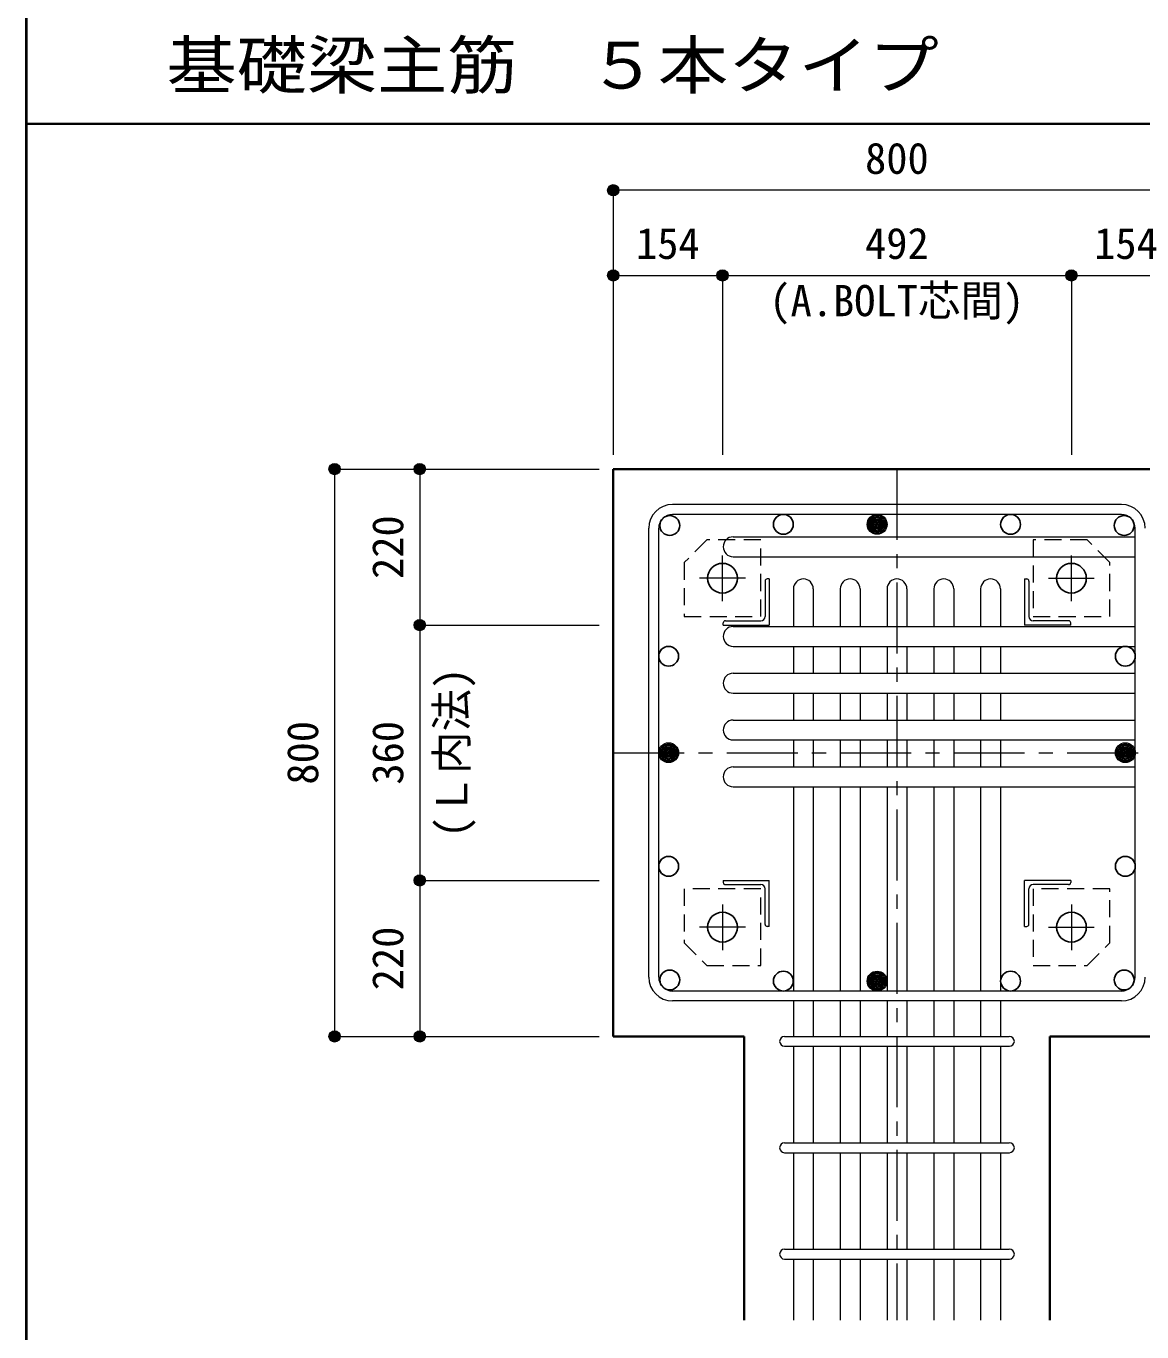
# Model space of a CAD drawing. Units: millimetres at full size, sheet at 1:20. Extents: x -3982 to 3969, y -2797 to 2801.
# Drawn here: x -3982 to -2409, y -1851 to -10 of the extents above; entities that cross this region are included whole.
import ezdxf
from ezdxf.enums import TextEntityAlignment as Align

# ---------------------------------------------------------------- set-up
doc = ezdxf.new("R2010")
doc.units = ezdxf.units.MM
doc.header["$LTSCALE"] = 20
doc.header["$PDMODE"] = 32
doc.header["$PDSIZE"] = 12
doc.linetypes.add('CHAIN1', pattern=[8, 5, -1, 1, -1])
doc.linetypes.add('DASHED1', pattern=[1.8, 1.2, -0.6])
for name, color, linetype, lineweight in [('6-1_躯体線', 2, 'Continuous', 35), ('6-2_A.Bolt_', 4, 'Continuous', 9), ('6-3_柱型主筋', 4, 'Continuous', 9), ('6-4_フープ', 7, 'Continuous', 18), ('6-5_梁主筋', 7, 'Continuous', 18), ('6-6_S.T.P.', 7, 'Continuous', 18), ('6-7_文字', 7, 'Continuous', 18), ('6-9', 4, 'DASHED1', 9), ('6-D_寸法', 4, 'Continuous', 9), ('F-0_枠', 6, 'Continuous', 40)]:
    doc.layers.add(name, color=color, linetype=linetype, lineweight=lineweight)
doc.styles.add('ＭＳ ゴシック', font='')
doc.styles.get('ＭＳ ゴシック').set_extended_font_data('MS Gothic')

msp = doc.modelspace()

# ---------------------------------------------------------------- linework, layer by layer
at = {"layer": '6-1_躯体線'}
for p, q in [((-3153.87, -1434.67), (-3153.87, -634.67)), ((-1953.87, -634.67), (-3153.87, -634.67)), ((-2969.37, -1434.67), (-3153.87, -1434.67)), ((-2969.37, -1834.67), (-2969.37, -1434.67)), ((-2538.37, -1834.67), (-2538.37, -1434.67)), ((-2353.87, -1434.67), (-2538.37, -1434.67))]:
    msp.add_line(p, q, dxfattribs=at)
at = {"layer": '6-2_A.Bolt_', "linetype": 'CHAIN1'}
for p, q in [((-2999.87, -820.87), (-2999.87, -756.37)), ((-2507.87, -820.87), (-2507.87, -756.37)), ((-2967.67, -788.67), (-3032.17, -788.67)), ((-2540.07, -788.67), (-2475.57, -788.67)), ((-2999.87, -1248.47), (-2999.87, -1312.97)), ((-2507.87, -1248.47), (-2507.87, -1312.97)), ((-2967.67, -1280.67), (-3032.17, -1280.67)), ((-2540.07, -1280.67), (-2475.57, -1280.67))]:
    msp.add_line(p, q, dxfattribs=at)
at = {"layer": '6-2_A.Bolt_'}
for p, q in [((-2933.87, -789.67), (-2936.87, -789.67)), ((-2933.87, -789.67), (-2933.87, -854.67)), ((-2573.87, -789.67), (-2573.87, -854.67)), ((-2573.87, -789.67), (-2570.87, -789.67)), ((-2939.87, -792.67), (-2939.87, -842.67)), ((-2567.87, -792.67), (-2567.87, -842.67)), ((-2998.87, -854.67), (-2998.87, -851.67)), ((-2998.87, -854.67), (-2933.87, -854.67)), ((-2995.87, -848.67), (-2945.87, -848.67)), ((-2508.87, -854.67), (-2573.87, -854.67)), ((-2511.87, -848.67), (-2561.87, -848.67)), ((-2508.87, -854.67), (-2508.87, -851.67)), ((-2998.87, -1214.67), (-2933.87, -1214.67)), ((-2998.87, -1214.67), (-2998.87, -1217.67)), ((-2933.87, -1279.67), (-2933.87, -1214.67)), ((-2508.87, -1214.67), (-2573.87, -1214.67)), ((-2573.87, -1279.67), (-2573.87, -1214.67)), ((-2508.87, -1214.67), (-2508.87, -1217.67)), ((-2995.87, -1220.67), (-2945.87, -1220.67)), ((-2939.87, -1276.67), (-2939.87, -1226.67)), ((-2567.87, -1276.67), (-2567.87, -1226.67)), ((-2511.87, -1220.67), (-2561.87, -1220.67)), ((-2933.87, -1279.67), (-2936.87, -1279.67)), ((-2573.87, -1279.67), (-2570.87, -1279.67))]:
    msp.add_line(p, q, dxfattribs=at)
at = {"layer": '6-2_A.Bolt_', "color": 3, "lineweight": 25}
for centre in [(-2999.87, -788.67), (-2507.87, -788.67), (-2999.87, -1280.67), (-2507.87, -1280.67)]:
    msp.add_circle(centre, 21, dxfattribs=at)
at = {"layer": '6-2_A.Bolt_'}
for centre, radius, start, end in [((-2936.87, -792.67), 3, 90, 180), ((-2570.87, -792.67), 3, 0, 90), ((-2945.87, -842.67), 6, 270, 0), ((-2561.87, -842.67), 6, 180, 270), ((-2995.87, -851.67), 3, 90, 180), ((-2511.87, -851.67), 3, 0, 90), ((-2995.87, -1217.67), 3, 180, 270), ((-2945.87, -1226.67), 6, 0, 90), ((-2561.87, -1226.67), 6, 90, 180), ((-2511.87, -1217.67), 3, 270, 0), ((-2936.87, -1276.67), 3, 180, 270), ((-2570.87, -1276.67), 3, 270, 0)]:
    msp.add_arc(centre, radius, start, end, dxfattribs=at)
at = {"layer": '6-3_柱型主筋', "color": 3, "lineweight": 25}
for centre in [(-2914.06, -712.67), (-2593.67, -712.67), (-3074.26, -714.28), (-2433.48, -714.28), (-3075.87, -898.67), (-2431.87, -898.67), (-3075.87, -1194.87), (-2431.87, -1194.87), (-3074.26, -1355.06), (-2914.06, -1356.67), (-2593.67, -1356.67), (-2433.48, -1355.06)]:
    msp.add_circle(centre, 14, dxfattribs=at)
at = {"layer": '6-3_柱型主筋'}
for centre, radius in [((-2781.87, -712.67), 14), ((-2781.87, -712.67), 12.5), ((-2781.87, -712.67), 11), ((-2781.87, -712.67), 9.5), ((-2781.87, -712.67), 8), ((-2781.87, -712.67), 6.5), ((-2781.87, -712.67), 5), ((-2781.87, -712.67), 3.5), ((-2781.87, -712.67), 2), ((-2781.87, -712.67), 0.5), ((-3075.87, -1034.67), 14), ((-3075.87, -1034.67), 12.5), ((-3075.87, -1034.67), 11), ((-3075.87, -1034.67), 9.5), ((-3075.87, -1034.67), 8), ((-3075.87, -1034.67), 6.5), ((-3075.87, -1034.67), 5), ((-2431.87, -1034.67), 14), ((-2431.87, -1034.67), 12.5), ((-2431.87, -1034.67), 11), ((-2431.87, -1034.67), 9.5), ((-2431.87, -1034.67), 8), ((-2431.87, -1034.67), 6.5), ((-2431.87, -1034.67), 5), ((-3075.87, -1034.67), 3.5), ((-3075.87, -1034.67), 2), ((-3075.87, -1034.67), 0.5), ((-2431.87, -1034.67), 3.5), ((-2431.87, -1034.67), 2), ((-2431.87, -1034.67), 0.5), ((-2781.87, -1356.67), 14), ((-2781.87, -1356.67), 12.5), ((-2781.87, -1356.67), 11), ((-2781.87, -1356.67), 9.5), ((-2781.87, -1356.67), 8), ((-2781.87, -1356.67), 6.5), ((-2781.87, -1356.67), 5), ((-2781.87, -1356.67), 3.5), ((-2781.87, -1356.67), 2), ((-2781.87, -1356.67), 0.5)]:
    msp.add_circle(centre, radius, dxfattribs=at)
at = {"layer": '6-4_フープ'}
for p, q in [((-2437.37, -684.67), (-3070.37, -684.67)), ((-2437.37, -698.67), (-3070.37, -698.67)), ((-3103.87, -1351.17), (-3103.87, -718.17)), ((-3089.87, -1351.17), (-3089.87, -718.17)), ((-2417.87, -1351.17), (-2417.87, -718.17)), ((-2437.37, -1370.67), (-3070.37, -1370.67)), ((-2437.37, -1384.67), (-3070.37, -1384.67))]:
    msp.add_line(p, q, dxfattribs=at)
for centre, radius, start, end in [((-3070.37, -718.17), 33.5, 90, 180), ((-3070.37, -718.17), 19.5, 90, 180), ((-2437.37, -718.17), 33.5, 0, 90), ((-2437.37, -718.17), 19.5, 0, 90), ((-3070.37, -1351.17), 33.5, 180, 270), ((-3070.37, -1351.17), 19.5, 180, 270), ((-2437.37, -1351.17), 33.5, 270, 0), ((-2437.37, -1351.17), 19.5, 270, 0)]:
    msp.add_arc(centre, radius, start, end, dxfattribs=at)
at = {"layer": '6-5_梁主筋'}
for p, q in [((-2984.87, -730.28), (-2417.87, -730.28)), ((-2984.87, -758.28), (-2417.87, -758.28)), ((-2899.87, -803.67), (-2899.87, -856.67)), ((-2871.87, -803.67), (-2871.87, -856.67)), ((-2833.87, -803.67), (-2833.87, -856.67)), ((-2805.87, -803.67), (-2805.87, -856.67)), ((-2767.87, -803.67), (-2767.87, -856.67)), ((-2739.87, -803.67), (-2739.87, -856.67)), ((-2701.87, -803.67), (-2701.87, -856.67)), ((-2673.87, -803.67), (-2673.87, -856.67)), ((-2635.87, -803.67), (-2635.87, -856.67)), ((-2607.87, -803.67), (-2607.87, -856.67)), ((-2984.87, -856.67), (-2417.87, -856.67)), ((-2984.87, -884.67), (-2417.87, -884.67)), ((-2899.87, -884.67), (-2899.87, -922.67)), ((-2871.87, -884.67), (-2871.87, -922.67)), ((-2833.87, -884.67), (-2833.87, -922.67)), ((-2805.87, -884.67), (-2805.87, -922.67)), ((-2767.87, -884.67), (-2767.87, -922.67)), ((-2739.87, -884.67), (-2739.87, -922.67)), ((-2701.87, -884.67), (-2701.87, -922.67)), ((-2673.87, -884.67), (-2673.87, -922.67)), ((-2635.87, -884.67), (-2635.87, -922.67)), ((-2607.87, -884.67), (-2607.87, -922.67)), ((-2984.87, -922.67), (-2417.87, -922.67)), ((-2984.87, -950.67), (-2417.87, -950.67)), ((-2899.87, -950.67), (-2899.87, -988.67)), ((-2871.87, -950.67), (-2871.87, -988.67)), ((-2833.87, -950.67), (-2833.87, -988.67)), ((-2805.87, -950.67), (-2805.87, -988.67)), ((-2767.87, -950.67), (-2767.87, -988.67)), ((-2739.87, -950.67), (-2739.87, -988.67)), ((-2701.87, -950.67), (-2701.87, -988.67)), ((-2673.87, -950.67), (-2673.87, -988.67)), ((-2635.87, -950.67), (-2635.87, -988.67)), ((-2607.87, -950.67), (-2607.87, -988.67)), ((-2984.87, -988.67), (-2417.87, -988.67)), ((-2984.87, -1016.67), (-2417.87, -1016.67)), ((-2899.87, -1016.67), (-2899.87, -1054.67)), ((-2871.87, -1016.67), (-2871.87, -1054.67)), ((-2833.87, -1016.67), (-2833.87, -1054.67)), ((-2805.87, -1016.67), (-2805.87, -1054.67)), ((-2767.87, -1016.67), (-2767.87, -1054.67)), ((-2739.87, -1016.67), (-2739.87, -1054.67)), ((-2701.87, -1016.67), (-2701.87, -1054.67)), ((-2673.87, -1016.67), (-2673.87, -1054.67)), ((-2635.87, -1016.67), (-2635.87, -1054.67)), ((-2607.87, -1016.67), (-2607.87, -1054.67)), ((-2984.87, -1054.67), (-2417.87, -1054.67)), ((-2984.87, -1082.67), (-2417.87, -1082.67)), ((-2899.87, -1082.67), (-2899.87, -1370.67)), ((-2871.87, -1082.67), (-2871.87, -1370.67)), ((-2833.87, -1082.67), (-2833.87, -1370.67)), ((-2805.87, -1082.67), (-2805.87, -1370.67)), ((-2767.87, -1082.67), (-2767.87, -1370.67)), ((-2739.87, -1082.67), (-2739.87, -1370.67)), ((-2701.87, -1082.67), (-2701.87, -1370.67)), ((-2673.87, -1082.67), (-2673.87, -1370.67)), ((-2635.87, -1082.67), (-2635.87, -1370.67)), ((-2607.87, -1082.67), (-2607.87, -1370.67)), ((-2899.87, -1384.67), (-2899.87, -1434.67)), ((-2871.87, -1384.67), (-2871.87, -1434.67)), ((-2833.87, -1384.67), (-2833.87, -1434.67)), ((-2805.87, -1384.67), (-2805.87, -1434.67)), ((-2767.87, -1384.67), (-2767.87, -1434.67)), ((-2739.87, -1384.67), (-2739.87, -1434.67)), ((-2701.87, -1384.67), (-2701.87, -1434.67)), ((-2673.87, -1384.67), (-2673.87, -1434.67)), ((-2635.87, -1384.67), (-2635.87, -1434.67)), ((-2607.87, -1384.67), (-2607.87, -1434.67)), ((-2899.87, -1448.67), (-2899.87, -1584.67)), ((-2871.87, -1448.67), (-2871.87, -1584.67)), ((-2833.87, -1448.67), (-2833.87, -1584.67)), ((-2805.87, -1448.67), (-2805.87, -1584.67)), ((-2767.87, -1448.67), (-2767.87, -1584.67)), ((-2739.87, -1448.67), (-2739.87, -1584.67)), ((-2701.87, -1448.67), (-2701.87, -1584.67)), ((-2673.87, -1448.67), (-2673.87, -1584.67)), ((-2635.87, -1448.67), (-2635.87, -1584.67)), ((-2607.87, -1448.67), (-2607.87, -1584.67)), ((-2899.87, -1598.67), (-2899.87, -1734.67)), ((-2871.87, -1598.67), (-2871.87, -1734.67)), ((-2833.87, -1598.67), (-2833.87, -1734.67)), ((-2805.87, -1598.67), (-2805.87, -1734.67)), ((-2767.87, -1598.67), (-2767.87, -1734.67)), ((-2739.87, -1598.67), (-2739.87, -1734.67)), ((-2701.87, -1598.67), (-2701.87, -1734.67)), ((-2673.87, -1598.67), (-2673.87, -1734.67)), ((-2635.87, -1598.67), (-2635.87, -1734.67)), ((-2607.87, -1598.67), (-2607.87, -1734.67)), ((-2899.87, -1748.67), (-2899.87, -1834.67)), ((-2871.87, -1748.67), (-2871.87, -1834.67)), ((-2833.87, -1748.67), (-2833.87, -1834.67)), ((-2805.87, -1748.67), (-2805.87, -1834.67)), ((-2767.87, -1748.67), (-2767.87, -1834.67)), ((-2739.87, -1748.67), (-2739.87, -1834.67)), ((-2701.87, -1748.67), (-2701.87, -1834.67)), ((-2673.87, -1748.67), (-2673.87, -1834.67)), ((-2635.87, -1748.67), (-2635.87, -1834.67)), ((-2607.87, -1748.67), (-2607.87, -1834.67))]:
    msp.add_line(p, q, dxfattribs=at)
for centre, start, end in [((-2984.87, -744.28), 90, 180), ((-2984.87, -744.28), 180, 270), ((-2885.87, -803.67), 90, 180), ((-2885.87, -803.67), 0, 90), ((-2819.87, -803.67), 90, 180), ((-2819.87, -803.67), 0, 90), ((-2753.87, -803.67), 90, 180), ((-2753.87, -803.67), 0, 90), ((-2687.87, -803.67), 90, 180), ((-2687.87, -803.67), 0, 90), ((-2621.87, -803.67), 90, 180), ((-2621.87, -803.67), 0, 90), ((-2984.87, -870.67), 90, 180), ((-2984.87, -870.67), 180, 270), ((-2984.87, -936.67), 90, 180), ((-2984.87, -936.67), 180, 270), ((-2984.87, -1002.67), 90, 180), ((-2984.87, -1002.67), 180, 270), ((-2984.87, -1068.67), 90, 180), ((-2984.87, -1068.67), 180, 270)]:
    msp.add_arc(centre, 14, start, end, dxfattribs=at)
at = {"layer": '6-6_S.T.P.'}
for p, q in [((-2912.37, -1434.67), (-2595.76, -1434.67)), ((-2912.37, -1448.67), (-2595.76, -1448.67)), ((-2912.37, -1584.67), (-2595.76, -1584.67)), ((-2912.37, -1598.67), (-2595.76, -1598.67)), ((-2912.37, -1734.67), (-2595.76, -1734.67)), ((-2912.37, -1748.67), (-2595.76, -1748.67))]:
    msp.add_line(p, q, dxfattribs=at)
for centre, start, end in [((-2912.37, -1441.67), 90, 270), ((-2912.37, -1441.67), 90, 270), ((-2912.37, -1441.67), 90, 270), ((-2912.37, -1441.67), 90, 270), ((-2595.37, -1441.67), 270, 90), ((-2595.37, -1441.67), 270, 90), ((-2595.37, -1441.67), 270, 90), ((-2595.37, -1441.67), 270, 90), ((-2912.37, -1591.67), 90, 270), ((-2595.37, -1591.67), 270, 90), ((-2912.37, -1741.67), 90, 270), ((-2595.37, -1741.67), 270, 90)]:
    msp.add_arc(centre, 7, start, end, dxfattribs=at)
at = {"layer": '6-9'}
for p, q in [((-2945.87, -1226.67), (-3053.87, -1226.67)), ((-2945.87, -1334.67), (-2945.87, -1226.67)), ((-2561.87, -1226.67), (-2561.87, -1334.67)), ((-2453.87, -1226.67), (-2561.87, -1226.67))]:
    msp.add_line(p, q, dxfattribs=at)
for points in [[(-2945.87, -734.67), (-3021.87, -734.67), (-3053.87, -766.67), (-3053.87, -842.67)], [(-3053.87, -842.67), (-2945.87, -842.67), (-2945.87, -734.67)], [(-2453.87, -842.67), (-2453.87, -766.67), (-2485.87, -734.67), (-2561.87, -734.67)], [(-2561.87, -734.67), (-2561.87, -842.67), (-2453.87, -842.67)], [(-3053.87, -1226.67), (-3053.87, -1302.67), (-3021.87, -1334.67), (-2945.87, -1334.67)], [(-2561.87, -1334.67), (-2485.87, -1334.67), (-2453.87, -1302.67), (-2453.87, -1226.67)]]:
    msp.add_lwpolyline(points, dxfattribs=at)
at = {"layer": '6-D_寸法'}
for p, q in [((-2353.87, -241.65), (-3153.87, -241.65)), ((-3153.87, -361.65), (-2999.87, -361.65)), ((-2999.87, -361.65), (-2999.87, -614.67)), ((-2999.87, -361.65), (-2507.87, -361.65)), ((-2507.87, -361.65), (-2507.87, -614.67)), ((-2507.87, -361.65), (-2353.87, -361.65)), ((-3546.89, -634.67), (-3426.89, -634.67)), ((-3546.89, -634.67), (-3546.89, -1434.67)), ((-3426.89, -634.67), (-3173.87, -634.67)), ((-3426.89, -634.67), (-3426.89, -854.67)), ((-3426.89, -854.67), (-3173.87, -854.67)), ((-3426.89, -854.67), (-3426.89, -1214.67)), ((-3426.89, -1214.67), (-3173.87, -1214.67)), ((-3426.89, -1214.67), (-3426.89, -1434.67))]:
    msp.add_line(p, q, dxfattribs=at)
at = {"layer": '6-D_寸法', "linetype": 'CHAIN1'}
for p, q in [((-2753.87, -634.67), (-2753.87, -1834.67)), ((-3153.87, -1034.67), (-2353.87, -1034.67))]:
    msp.add_line(p, q, dxfattribs=at)
at = {"layer": '6-D_寸法'}
for points in [[(-3153.87, -241.65), (-3153.87, -361.65), (-3153.87, -614.67)], [(-3546.89, -1434.67), (-3426.89, -1434.67), (-3173.87, -1434.67)]]:
    msp.add_lwpolyline(points, dxfattribs=at)
for centre, radius in [((-3153.87, -241.65), 8), ((-3153.87, -241.65), 7.2), ((-3153.87, -241.65), 6.4), ((-3153.87, -241.65), 5.6), ((-3153.87, -241.65), 4.8), ((-3153.87, -241.65), 4), ((-3153.87, -241.65), 3.2), ((-3153.87, -241.65), 2.4), ((-3153.87, -241.65), 1.6), ((-3153.87, -241.65), 0.8), ((-3153.87, -361.65), 8), ((-3153.87, -361.65), 7.2), ((-3153.87, -361.65), 6.4), ((-3153.87, -361.65), 5.6), ((-3153.87, -361.65), 4.8), ((-3153.87, -361.65), 4), ((-3153.87, -361.65), 3.2), ((-3153.87, -361.65), 2.4), ((-3153.87, -361.65), 1.6), ((-3153.87, -361.65), 0.8), ((-2999.87, -361.65), 8), ((-2999.87, -361.65), 7.2), ((-2999.87, -361.65), 6.4), ((-2999.87, -361.65), 5.6), ((-2999.87, -361.65), 4.8), ((-2999.87, -361.65), 4), ((-2999.87, -361.65), 3.2), ((-2999.87, -361.65), 2.4), ((-2999.87, -361.65), 1.6), ((-2999.87, -361.65), 0.8), ((-2507.87, -361.65), 8), ((-2507.87, -361.65), 7.2), ((-2507.87, -361.65), 6.4), ((-2507.87, -361.65), 5.6), ((-2507.87, -361.65), 4.8), ((-2507.87, -361.65), 4), ((-2507.87, -361.65), 3.2), ((-2507.87, -361.65), 2.4), ((-2507.87, -361.65), 1.6), ((-2507.87, -361.65), 0.8), ((-3546.89, -634.67), 8), ((-3546.89, -634.67), 7.2), ((-3546.89, -634.67), 6.4), ((-3546.89, -634.67), 5.6), ((-3546.89, -634.67), 4.8), ((-3546.89, -634.67), 4), ((-3546.89, -634.67), 3.2), ((-3546.89, -634.67), 2.4), ((-3546.89, -634.67), 1.6), ((-3546.89, -634.67), 0.8), ((-3426.89, -634.67), 8), ((-3426.89, -634.67), 7.2), ((-3426.89, -634.67), 6.4), ((-3426.89, -634.67), 5.6), ((-3426.89, -634.67), 4.8), ((-3426.89, -634.67), 4), ((-3426.89, -634.67), 3.2), ((-3426.89, -634.67), 2.4), ((-3426.89, -634.67), 1.6), ((-3426.89, -634.67), 0.8), ((-3426.89, -854.67), 8), ((-3426.89, -854.67), 7.2), ((-3426.89, -854.67), 6.4), ((-3426.89, -854.67), 5.6), ((-3426.89, -854.67), 4.8), ((-3426.89, -854.67), 4), ((-3426.89, -854.67), 3.2), ((-3426.89, -854.67), 2.4), ((-3426.89, -854.67), 1.6), ((-3426.89, -854.67), 0.8), ((-3426.89, -1214.67), 8), ((-3426.89, -1214.67), 7.2), ((-3426.89, -1214.67), 6.4), ((-3426.89, -1214.67), 5.6), ((-3426.89, -1214.67), 4.8), ((-3426.89, -1214.67), 4), ((-3426.89, -1214.67), 3.2), ((-3426.89, -1214.67), 2.4), ((-3426.89, -1214.67), 1.6), ((-3426.89, -1214.67), 0.8), ((-3546.89, -1434.67), 8), ((-3546.89, -1434.67), 7.2), ((-3546.89, -1434.67), 6.4), ((-3546.89, -1434.67), 5.6), ((-3546.89, -1434.67), 4.8), ((-3546.89, -1434.67), 4), ((-3546.89, -1434.67), 3.2), ((-3546.89, -1434.67), 2.4), ((-3546.89, -1434.67), 1.6), ((-3546.89, -1434.67), 0.8), ((-3426.89, -1434.67), 8), ((-3426.89, -1434.67), 7.2), ((-3426.89, -1434.67), 6.4), ((-3426.89, -1434.67), 5.6), ((-3426.89, -1434.67), 4.8), ((-3426.89, -1434.67), 4), ((-3426.89, -1434.67), 3.2), ((-3426.89, -1434.67), 2.4), ((-3426.89, -1434.67), 1.6), ((-3426.89, -1434.67), 0.8)]:
    msp.add_circle(centre, radius, dxfattribs=at)
at = {"layer": '6-D_寸法', "color": 7}
for p in [(-3153.87, -241.65), (-3153.87, -361.65), (-2999.87, -361.65), (-2507.87, -361.65), (-3546.89, -634.67), (-3426.89, -634.67), (-3426.89, -854.67), (-3426.89, -1214.67), (-3546.89, -1434.67), (-3426.89, -1434.67)]:
    msp.add_point(p, dxfattribs=at)
at = {"layer": 'F-0_枠'}
msp.add_line((-3981.92, 2800.77), (-3981.92, -2796.83), dxfattribs=at)
at = {"layer": 'F-0_枠', "color": 2, "lineweight": 35}
msp.add_line((-3981.92, -148.03), (2482.4, -148.03), dxfattribs=at)

# ---------------------------------------------------------------- texts
at = {"layer": '6-7_文字', "color": 2, "style": 'ＭＳ ゴシック', "width": 1.1}
msp.add_text('\u3000\u3000基礎梁主筋\u3000５本タイプ', height=65.98, dxfattribs=at).set_placement((-3981.92, -118.03), align=Align.BOTTOM_LEFT)
at = {"layer": '6-D_寸法', "style": 'ＭＳ ゴシック'}
for s, p in [('800', (-2798.87, -231.65)), ('154', (-3121.87, -351.65)), ('492', (-2798.87, -351.65)), ('154', (-2475.87, -351.65)), ('(A.BOLT芯間)', (-2933.87, -432.38))]:
    msp.add_text(s, height=43.99, dxfattribs=at).set_placement(p, align=Align.BOTTOM_LEFT)
for s, p in [('220', (-3436.89, -789.67)), ('(Ｌ内法)', (-3346.68, -1154.67)), ('800', (-3556.89, -1079.67)), ('360', (-3436.89, -1079.67)), ('220', (-3436.89, -1369.67))]:
    msp.add_text(s, height=43.99, rotation=90, dxfattribs=at).set_placement(p, align=Align.BOTTOM_LEFT)

doc.saveas('drawing.dxf')
